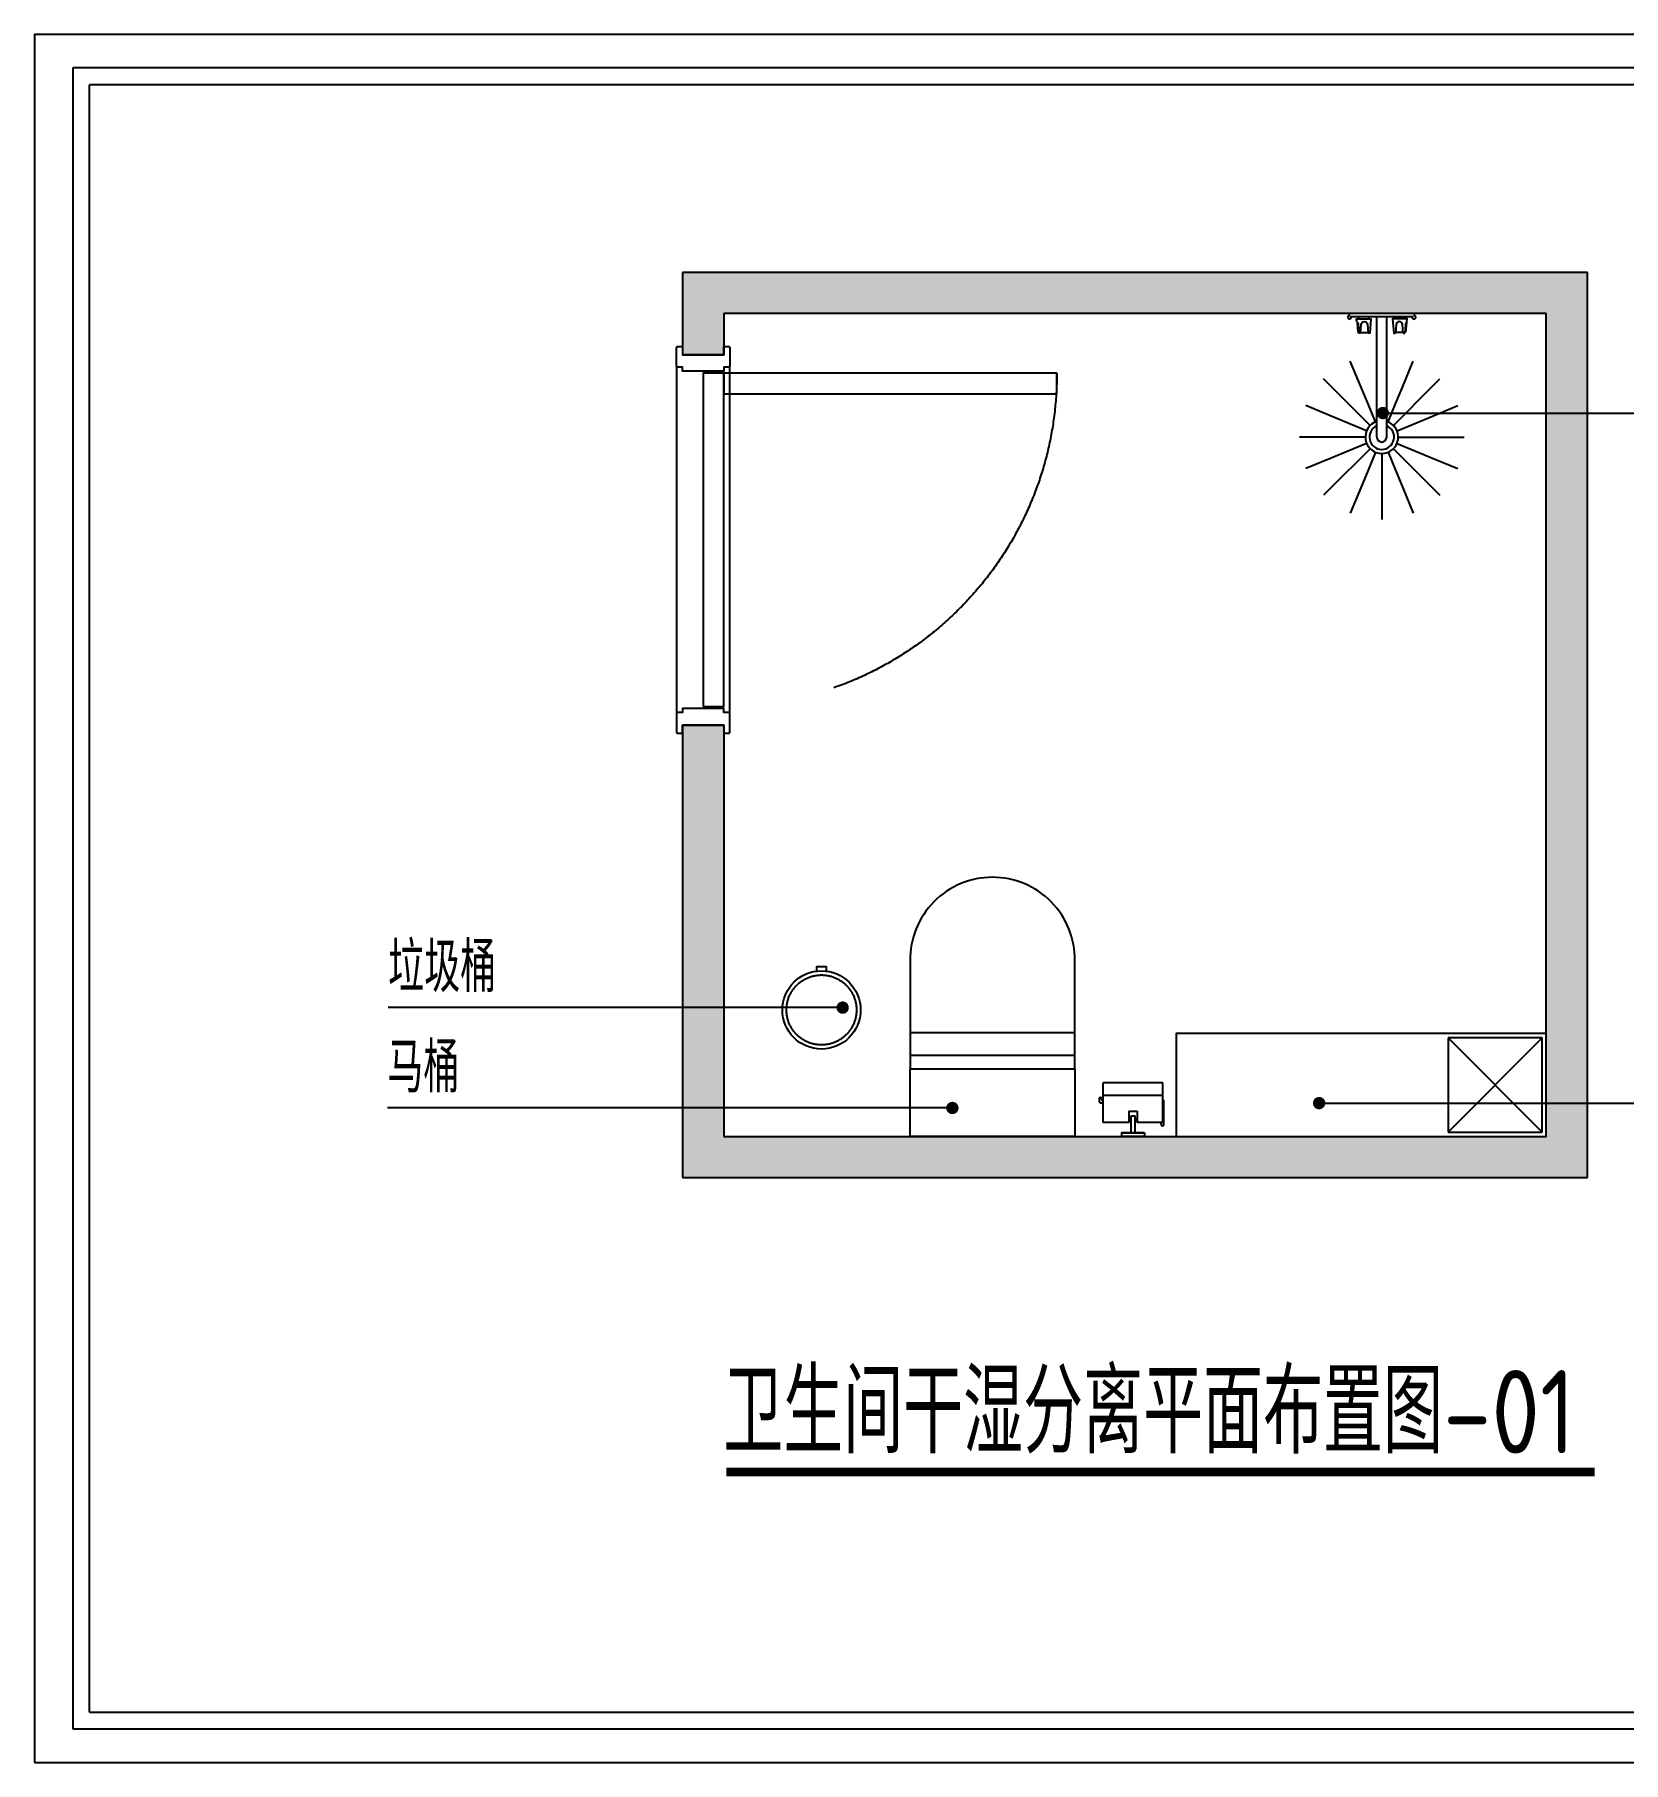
# Model space of a CAD drawing. Extents: x 23971 to 232415, y -48119 to 67869.
# Drawn here: x 183395 to 187257, y 3589 to 7789 of the extents above; entities that cross this region are included whole.
import ezdxf

# ---------------------------------------------------------------- set-up
doc = ezdxf.new("R2010")
doc.units = 0
doc.header["$LTSCALE"] = 1000
doc.header["$MEASUREMENT"] = 0
doc.linetypes.add('DASH', pattern=[0.35, 0.25, -0.1])
doc.linetypes.add('DASHED', pattern=[0.75, 0.5, -0.25])
for name, color, linetype in [('A-rc 混凝土墙', 255, 'Continuous'), ('A-WINDOW-门窗', 153, 'Continuous'), ('D-door门', 42, 'Continuous'), ('D-门套', 42, 'Continuous'), ('DIM_SYMB', 3, 'Continuous'), ('I-furniture-01 活动家具', 145, 'DASH'), ('PM-家具', 146, 'Continuous'), ('PUB_DIM', 3, 'Continuous'), ('PUB_TEXT', 7, 'Continuous'), ('活动家具', 7, 'Continuous')]:
    doc.layers.add(name, color=color, linetype=linetype)
doc.styles.add('_TCH_DIM', font='SIMPLEX', dxfattribs={"bigfont": 'GBCBIG'})
doc.styles.get("Standard").update_dxf_attribs({"font": 'gbenor.shx', "bigfont": 'gbcbig.shx'})
doc.dimstyles.new('ISO-25', dxfattribs={"dimtxt": 2.5, "dimasz": 2.5, "dimexe": 1.25, "dimexo": 0.625, "dimtad": 1, "dimtxsty": 'Standard', "dimcen": 2.5, "dimadec": 0, "dimazin": 0, "dimtfac": 1, "dimtmove": 0, "dimatfit": 3, "dimfxl": 1, "dimarcsym": 0})

# ---------------------------------------------------------------- blocks, each defined once
blk = doc.blocks.new('dgdfgf45242')
at = {"layer": 'A-WINDOW-门窗', "color": 250, "linetype": 'DASHED', "ltscale": 2}
for points in [[(19048.8, 7603.3), (19892.8, 7603.3)], [(19892.8, 7473.3), (19048.8, 7473.3)]]:
    blk.add_lwpolyline(points, dxfattribs=at)
at = {"layer": 'A-WINDOW-门窗', "color": 250, "linetype": 'DASHED', "ltscale": 2, "elevation": 0}
blk.add_lwpolyline([(19115.8, 6678.3), (19065.8, 6678.3), (19065.8, 7488.3), (19115.8, 7488.3), (19115.8, 7478.3), (19115.8, 7478.3), (19115.8, 6688.3), (19115.8, 6688.3), (19115.8, 6678.3)], dxfattribs=at)
at = {"layer": 'A-WINDOW-门窗', "color": 250, "linetype": 'DASHED', "ltscale": 2}
blk.add_arc((19065.8, 7488.3, 0), 810, 270, 0, dxfattribs=at)
at = {"layer": 'D-door门', "ltscale": 0.5, "elevation": 0}
blk.add_lwpolyline([(19875.8, 7538.3), (19875.8, 7488.3), (19065.8, 7488.3), (19065.8, 7538.3), (19075.8, 7538.3), (19075.8, 7538.3), (19865.8, 7538.3), (19865.8, 7538.3), (19875.8, 7538.3)], dxfattribs=at)
at = {"layer": 'D-门套', "lineweight": 25}
for points in [[(19000.8, 7488.3), (19000.8, 7475.3), (19002.8, 7473.3), (19048.8, 7473.3), (19050.8, 7475.3), (19050.8, 7488.3), (19060.8, 7488.3), (19060.8, 7588.3), (19050.8, 7588.3), (19050.8, 7601.3), (19048.8, 7603.3), (19002.8, 7603.3), (19000.8, 7601.3), (19000.8, 7588.3), (19020.8, 7588.3), (19020.8, 7488.3), (19000.8, 7488.3)], [(19940.8, 7488.3), (19940.8, 7475.3), (19938.8, 7473.3), (19892.8, 7473.3), (19890.8, 7475.3), (19890.8, 7488.3), (19880.8, 7488.3), (19880.8, 7588.3), (19890.8, 7588.3), (19890.8, 7601.3), (19892.8, 7603.3), (19938.8, 7603.3), (19940.8, 7601.3), (19940.8, 7588.3), (19920.8, 7588.3), (19920.8, 7488.3), (19940.8, 7488.3)]]:
    blk.add_lwpolyline(points, dxfattribs=at)
blk = doc.blocks.new('20kuang')
at = {"color": 251}
for p, q in [((-187899.8, 32554.2), (-193665.6, 32554.2)), ((-193665.6, 32554.2), (-193665.6, 28516.8)), ((-193665.6, 28516.8), (-187899.8, 28516.8))]:
    blk.add_line(p, q, dxfattribs=at)
for p, q in [((-187940.5, 32513.5), (-193624.9, 32513.5)), ((-193624.9, 28557.5), (-193624.9, 32513.5)), ((-193624.9, 28557.5), (-187940.5, 28557.5))]:
    blk.add_line(p, q)
blk.add_lwpolyline([(-193758.5, 28435.5), (-187818.5, 28435.5), (-187818.5, 32635.5), (-193758.5, 32635.5)], close=True)
blk = doc.blocks.new('huasa')
for p, q in [((-145328.2, -22893.6), (-145328.2, -22888)), ((-145303.8, -22893.6), (-145303.8, -22888)), ((-145284.1, -23180.8), (-145284.1, -22888)), ((-145260.1, -23180.8), (-145260.1, -22888)), ((-145240.4, -22893.6), (-145240.4, -22888)), ((-145216, -22893.6), (-145216, -22888)), ((-145331.8, -22902), (-145330, -22926.1)), ((-145330, -22926.1), (-145328.2, -22926.3)), ((-145324, -22926.3), (-145305.6, -22926.3)), ((-145220.2, -22926.3), (-145238.6, -22926.3)), ((-145214.2, -22926.1), (-145216, -22926.3)), ((-145212.4, -22902), (-145214.2, -22926.1))]:
    blk.add_line(p, q)
blk.add_lwpolyline([(-145351.6, -22880.8), (-145351.6, -22885.8, 2.688214), (-145346.6, -22888), (-145197.6, -22888, 2.688214), (-145192.6, -22885.8), (-145192.6, -22880.8)], format="xyb", close=True)
for points in [[(-145332.9, -22901.1), (-145333.5, -22893.6), (-145298.5, -22893.6), (-145301.5, -22928.6), (-145305.4, -22928.6)], [(-145324.2, -22928.6), (-145328, -22928.6)], [(-145211.3, -22901.1), (-145210.7, -22893.6), (-145245.7, -22893.6), (-145242.7, -22928.6), (-145238.8, -22928.6)], [(-145220, -22928.6), (-145216.2, -22928.6)]]:
    blk.add_lwpolyline(points)
for points in [[(-145332.9, -22901.1, -0.246515), (-145329.6, -22907.4), (-145328, -22928.6)], [(-145324.2, -22928.6), (-145322.1, -22907.4, -1), (-145307, -22907.4), (-145305.4, -22928.6)], [(-145220, -22928.6), (-145222.1, -22907.4, 1), (-145237.2, -22907.4), (-145238.8, -22928.6)], [(-145211.3, -22901.1, 0.246515), (-145214.6, -22907.4), (-145216.2, -22928.6)]]:
    blk.add_lwpolyline(points, format="xyb")
for radius, start, end in [(40, 107.4576, 72.5424), (30, 113.5782, 66.4218), (12, 180, 0)]:
    blk.add_arc((-145272.1, -23180.8), radius, start, end)
at = {"layer": 'A-WINDOW-门窗', "color": 250, "linetype": 'DASHED', "ltscale": 2}
for p, q in [((-145323.2, -23057.5), (-145348.6, -22996)), ((-145221, -23057.5), (-145195.6, -22996)), ((-145366.5, -23086.4), (-145413.5, -23039.4)), ((-145305.4, -23100.3), (-145323.2, -23057.5)), ((-145238.8, -23100.3), (-145221, -23057.5)), ((-145177.7, -23086.4), (-145130.7, -23039.4)), ((-145333.7, -23119.2), (-145366.5, -23086.4)), ((-145210.5, -23119.2), (-145177.7, -23086.4)), ((-145395.4, -23129.7), (-145456.9, -23104.2)), ((-145352.6, -23147.5), (-145395.4, -23129.7)), ((-145300.4, -23152.5), (-145333.7, -23119.2)), ((-145287.4, -23143.8), (-145305.4, -23100.3)), ((-145256.8, -23143.8), (-145238.8, -23100.3)), ((-145243.8, -23152.5), (-145210.5, -23119.2)), ((-145191.6, -23147.5), (-145148.8, -23129.7)), ((-145148.8, -23129.7), (-145087.3, -23104.2)), ((-145405.6, -23180.8), (-145472.1, -23180.8)), ((-145359.2, -23180.8), (-145405.6, -23180.8)), ((-145312.1, -23180.8), (-145359.2, -23180.8)), ((-145309.1, -23165.5), (-145352.6, -23147.5)), ((-145235.1, -23165.5), (-145191.6, -23147.5)), ((-145232.1, -23180.8), (-145185, -23180.8)), ((-145185, -23180.8), (-145138.6, -23180.8)), ((-145138.6, -23180.8), (-145072.1, -23180.8)), ((-145352.6, -23214.1), (-145395.4, -23231.9)), ((-145309.1, -23196.1), (-145352.6, -23214.1)), ((-145300.4, -23209.1), (-145333.7, -23242.4)), ((-145287.4, -23217.7), (-145305.4, -23261.2)), ((-145256.8, -23217.7), (-145238.8, -23261.2)), ((-145243.8, -23209.1), (-145210.5, -23242.4)), ((-145235.1, -23196.1), (-145191.6, -23214.1)), ((-145191.6, -23214.1), (-145148.8, -23231.9)), ((-145395.4, -23231.9), (-145456.9, -23257.3)), ((-145333.7, -23242.4), (-145366.5, -23275.2)), ((-145305.4, -23261.2), (-145323.2, -23304.1)), ((-145272.1, -23267.9), (-145272.1, -23314.3)), ((-145238.8, -23261.2), (-145221, -23304.1)), ((-145210.5, -23242.4), (-145177.7, -23275.2)), ((-145148.8, -23231.9), (-145087.3, -23257.3)), ((-145366.5, -23275.2), (-145413.5, -23322.2)), ((-145323.2, -23304.1), (-145348.6, -23365.6)), ((-145221, -23304.1), (-145195.6, -23365.6)), ((-145177.7, -23275.2), (-145130.7, -23322.2)), ((-145272.1, -23314.3), (-145272.1, -23380.8))]:
    blk.add_line(p, q, dxfattribs=at)
at = {"layer": 'I-furniture-01 活动家具', "color": 250}
blk.add_line((-145272.1, -23220.8), (-145272.1, -23267.9), dxfattribs=at)
blk = doc.blocks.new('zhiwugui')
at = {"layer": 'PM-家具', "color": 250, "linetype": 'DASH', "ltscale": 100}
for p, q in [((-145936.8, -24110.8), (-146165.2, -24340.8)), ((-146165.2, -24110.8), (-145936.8, -24340.8))]:
    blk.add_line(p, q, dxfattribs=at)
at = {"layer": 'PM-家具'}
blk.add_lwpolyline([(-146826.8, -24350.8), (-145926.8, -24350.8), (-145926.8, -24100.8), (-146826.8, -24100.8)], close=True, dxfattribs=at)
at = {"layer": 'PM-家具', "color": 250, "linetype": 'DASH', "ltscale": 100}
blk.add_lwpolyline([(-146165.2, -24340.8), (-145936.8, -24340.8), (-145936.8, -24110.8), (-146165.2, -24110.8)], close=True, dxfattribs=at)
blk = doc.blocks.new('matong1')
at = {"color": 250, "linetype": 'DASHED', "ltscale": 2}
blk.add_line((-160656.7, -26288.4), (-160256.7, -26288.4), dxfattribs=at)
blk.add_line((-160256.7, -26343.1), (-160656.7, -26343.1))
blk.add_lwpolyline([(-160656.7, -26113.2, -0.418231), (-160456.7, -25910.4, -0.418231), (-160256.7, -26113.2), (-160256.7, -26376), (-160656.7, -26376), (-160656.7, -26113.2)], format="xyb")
blk.add_lwpolyline([(-160656.7, -26540.4), (-160256.7, -26540.4), (-160256.7, -26376), (-160656.7, -26376)], close=True)
blk = doc.blocks.new('lajitong')
at = {"layer": 'A-WINDOW-门窗', "color": 250, "linetype": 'DASHED', "ltscale": 2}
blk.add_circle((-145482.4, -22437.2), 85, dxfattribs=at)
at = {"layer": 'PM-家具'}
blk.add_lwpolyline([(-145494.3, -22531.5), (-145494.3, -22541.7), (-145470.5, -22541.7), (-145470.5, -22531.5)], dxfattribs=at)
blk.add_circle((-145482.4, -22437.2), 95, dxfattribs=at)

msp = doc.modelspace()

# ---------------------------------------------------------------- hatches: boundary and pattern name
at = {"layer": '活动家具'}
h = msp.add_hatch(dxfattribs=at)
h.set_pattern_fill('钢筋混凝土', color=251, scale=10, angle=180)
h.set_pattern_definition([(225, (336821.013, 54594.108), (17.6776695, -17.6776695), []), (230, (336821.013, 54594.11), (-71.726018, 6.275213), [7.5, -82.5]), (175, (336821.01, 54594.11), (13.875133, -75.219213), [6, -66]), (280.4514, (336815.036, 54594.63), (-57.850938, -68.943954), [6.37402, -70.11421]), (226.1842, (336821.01, 54574.11), (-106.724105, 16.5519), [11.25, -123.75]), (276.6356, (336812.12, 54575.49), (-93.46627, -97.41179), [9.56103, -105.1713]), (171.1842, (336821.01, 54574.11), (-93.466195, -97.41186), [9, -99]), (201, (336811.013, 54579.11), (-59.690705, 40.26189), [7.5, -82.5]), (146, (336811.01, 54579.11), (-24.331533, -72.515005), [6, -66]), (251.4514, (336806.04, 54582.46), (-84.022263, -32.25305), [6.37402, -70.11421]), (217.5, (336821.013, 54594.108), (-1.2159855, -33.2893854), [0, -65.2, 0, -67, 0, -66.25]), (187.5, (336821.013, 54594.108), (-26.306954, -39.441171), [0, -38.2, 0, -63.7, 0, -25.25]), (147.5, (336843.313, 54594.108), (-53.3822436, 2.255487), [0, -25, 0, -78, 0, -103.5]), (137.5, (336853.313, 54594.108), (-58.318617, -10.010498), [0, -32.5, 0, -51.8, 0, -73.5])])
h.paths.add_polyline_path([(187069.9, 5110.5), (185069.9, 5110.5), (185069.9, 6110.5), (184969.9, 6110.5), (184969.9, 5010.5), (187169.9, 5010.5), (187169.9, 7210.5), (184969.9, 7210.5), (184969.9, 7010.5), (185069.9, 7010.5), (185069.9, 7110.5), (187069.9, 7110.5)])

# ---------------------------------------------------------------- linework, layer by layer
at = {"layer": 'A-rc 混凝土墙'}
for p, q in [((187169.9, 7210.5), (184969.9, 7210.5)), ((184969.9, 7210.5), (184969.9, 7010.5)), ((187169.9, 5010.5), (187169.9, 7210.5)), ((187069.9, 7110.5), (185069.9, 7110.5)), ((185069.9, 7110.5), (185069.9, 7010.5)), ((187069.9, 5110.5), (187069.9, 7110.5)), ((185069.9, 7010.5), (184969.9, 7010.5)), ((185069.9, 6110.5), (184969.9, 6110.5)), ((184969.9, 6110.5), (184969.9, 5010.5)), ((185069.9, 6110.5), (185069.9, 5110.5)), ((185069.9, 5110.5), (187069.9, 5110.5)), ((184969.9, 5010.5), (187169.9, 5010.5))]:
    msp.add_line(p, q, dxfattribs=at)
at = {"layer": 'A-WINDOW-门窗', "color": 250, "linetype": 'DASHED', "ltscale": 2}
msp.add_line((185992.7, 5210.5), (186137.7, 5210.5), dxfattribs=at)
at = {"layer": 'DIM_SYMB', "const_width": 21}
msp.add_lwpolyline([(185076.6, 4295.1), (187187.5, 4295.1)], dxfattribs=at)
at = {"layer": 'PM-家具'}
for p, q in [((185992.7, 5144.5), (185992.7, 5240.5)), ((186137.7, 5240.5), (185992.7, 5240.5)), ((186137.7, 5144.5), (186137.7, 5240.5)), ((185982.7, 5201.9), (185982.7, 5196.6)), ((185992.7, 5191.6), (185987.7, 5191.6)), ((185988.7, 5201.9), (185988.7, 5200.6)), ((185991.7, 5197.6), (185992.7, 5197.6)), ((186055.2, 5172), (186055.2, 5144.5)), ((186055.2, 5172), (186075.2, 5172)), ((186075.2, 5172), (186075.2, 5144.5)), ((186139.9, 5139.6), (186139.9, 5196.6)), ((186055.2, 5144.5), (185992.7, 5144.5)), ((186055.2, 5153.5), (186060.2, 5153.5)), ((186055.2, 5147.5), (186060.2, 5147.5)), ((186060.2, 5120.5), (186060.2, 5160.5)), ((186060.2, 5160.5), (186070.2, 5160.5)), ((186070.2, 5120.5), (186070.2, 5160.5)), ((186070.2, 5153.5), (186075.2, 5153.5)), ((186070.2, 5147.5), (186075.2, 5147.5)), ((186137.7, 5144.5), (186075.2, 5144.5)), ((186133.9, 5139.6), (186133.9, 5144.5)), ((186092.7, 5118.5), (186037.7, 5118.5))]:
    msp.add_line(p, q, dxfattribs=at)
msp.add_lwpolyline([(186037.7, 5110.5), (186037.7, 5118.5, -0.414214), (186039.7, 5120.5), (186090.7, 5120.5, -0.414214), (186092.7, 5118.5), (186092.7, 5110.5)], format="xyb", close=True, dxfattribs=at)
for centre, radius, start, end in [((185985.7, 5201.9), 3, 0, 180), ((185987.7, 5196.6), 5, 180, 270), ((185991.7, 5200.6), 3, 180, 270), ((186136.9, 5196.6), 3, 0, 73.8987), ((186136.9, 5139.6), 3, 180, 0)]:
    msp.add_arc(centre, radius, start, end, dxfattribs=at)

# ---------------------------------------------------------------- block references
at = {"color": 146}
msp.add_blockref('20kuang', (377153, -24846.6), dxfattribs=at)
at = {"xscale": -1, "rotation": 90}
msp.add_blockref('dgdfgf45242', (192558.2, 26031.4), dxfattribs=at)
at = {"layer": 'PM-家具'}
msp.add_blockref('huasa', (331942, 29991.3), dxfattribs=at)
at = {"layer": 'PM-家具', "xscale": -1}
msp.add_blockref('matong1', (25266.8, 31650.9), dxfattribs=at)
at = {"layer": 'PM-家具', "color": 146, "rotation": 180}
msp.add_blockref('lajitong', (39825.3, -17019.2), dxfattribs=at)
at = {"layer": 'PM-家具', "color": 146}
msp.add_blockref('zhiwugui', (332996.7, 29461.4), dxfattribs=at)

# ---------------------------------------------------------------- texts
at = {"layer": 'PUB_TEXT', "style": '_TCH_DIM'}
for s, p in [('垃圾桶', (184254.3, 5461.4)), ('马桶', (184252.2, 5217.5))]:
    msp.add_text(s, height=121.53, dxfattribs=at).set_placement(p)
at = {"layer": 'PUB_TEXT'}
msp.add_text('卫生间干湿分离平面布置图-01', height=202.553, dxfattribs=at).set_placement((185068.8, 4340))

# ---------------------------------------------------------------- leaders
at = {"layer": 'PUB_DIM'}
for points in [[(186672.4, 6868.9), (187788.6, 6868.9)], [(185359.2, 5423.6), (184254.3, 5423.6)], [(185625.9, 5179.7), (184252.2, 5179.7)], [(186517.6, 5191.5), (187786.8, 5191.5)]]:
    msp.add_leader(points, dimstyle='ISO-25', override={"dimscale": 0, "dimasz": 120, "dimtad": 0, "dimldrblk": 'DotSmall', "dimfxl": 100, "dimfxlon": 1, "dimarcsym": 1}, dxfattribs=at)

doc.saveas('drawing.dxf')
